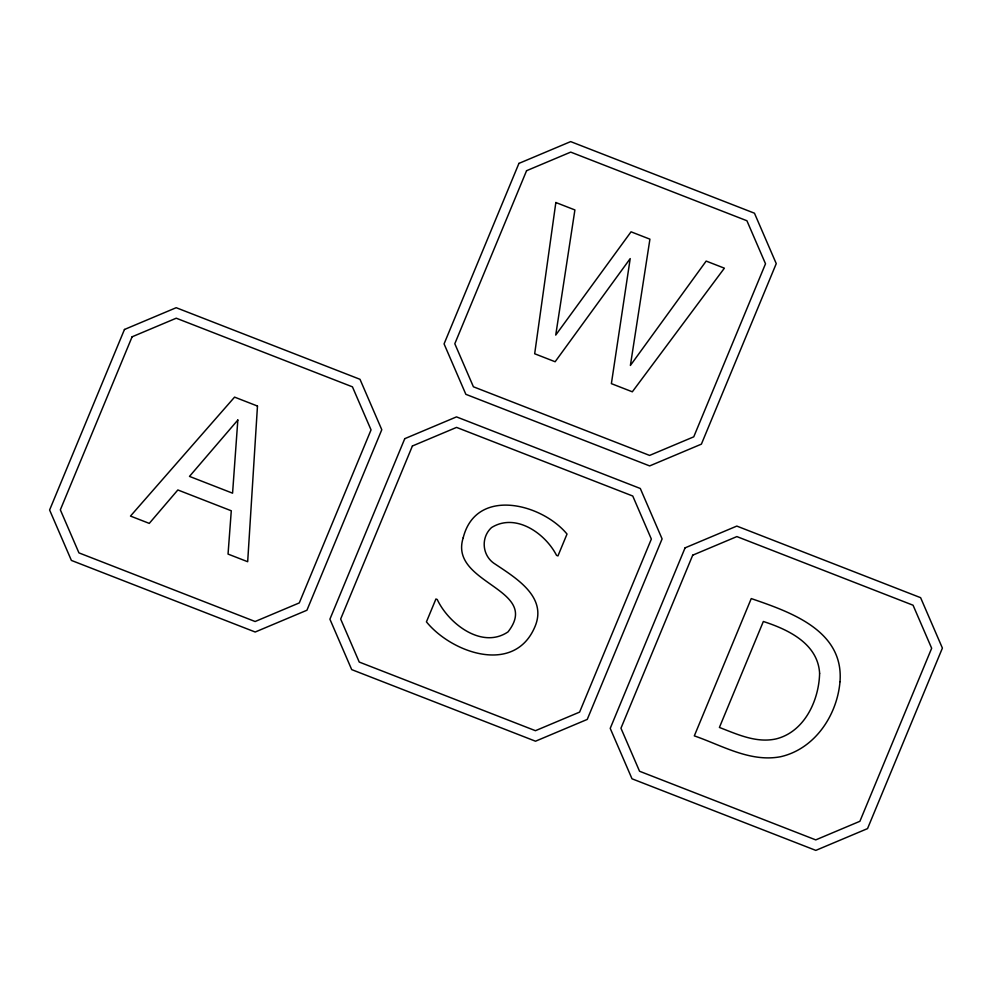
<?xml version="1.0" encoding="UTF-8"?>
<svg xmlns="http://www.w3.org/2000/svg" width="992" height="992" viewBox="0 0 992 992"><rect width="100%" height="100%" fill="white"/><g stroke="black" fill="none" stroke-linecap="round" stroke-linejoin="round"><path stroke-width="1.49" d="M257.474 406.05L247.678 561.72L228.048 554.082L231.285 510.781L177.853 489.961L149.271 523.392L130.485 516.076L234.571 397.122L257.474 406.05M237.832 420.038L232.574 493.185L189.484 476.396L237.832 420.038M819.615 673.345C818.946 700.476 804.475 731.873 776.054 738.916C756.388 743.281 737.341 734.34 719.411 727.446L763.344 621.488C788.045 629.486 817.916 643.548 819.615 673.345M840.001 681.665C837.136 715.319 814.804 748.985 780.555 756.735C750.138 762.501 721.99 745.401 694.313 735.878L751.254 598.573C790.14 611.952 844.018 630.329 840.001 681.665M463.214 537.738C448.384 584.028 542.054 588.442 508.003 631.904C481.889 649.549 448.558 623.621 437.236 599.503L435.922 598.994L426.436 621.86C451.385 652.587 513.348 674.907 534.366 628.023C548.477 597.544 516.572 578.448 495.293 564.175C482.298 556.376 480.302 537.862 491.524 527.583C515.555 512.542 545.24 533.262 556.537 555.359L557.95 555.917L567.015 534.056C541.682 503.403 476.048 486.799 463.214 537.738M555.842 202.517L534.676 353.76L555.136 361.745L630.205 258.59L611.382 383.644L632.326 391.803L724.383 268.175L706.168 261.082L630.391 365.453L649.921 239.171L631.048 231.818L555.731 335.085L574.901 209.944L555.842 202.517M124.459 329.48L49.6 510L71.387 560.418L255.192 632.016L306.925 610.241L381.784 429.722L359.997 379.304L176.192 307.706L124.459 329.48M132.097 336.809L60.338 509.838L78.938 552.879L255.13 621.513L299.286 602.913L371.045 429.883L352.445 386.843L176.254 318.209L132.097 336.809M404.761 438.675L329.902 619.182L351.701 669.612L535.506 741.21L587.239 719.423L662.098 538.904L640.299 488.486L456.494 416.888L404.761 438.675M518.928 163.395L444.069 343.902L465.856 394.32L649.661 465.918L701.394 444.143L776.252 263.624L754.466 213.206L570.66 141.608L518.928 163.395M412.399 445.991L340.653 619.033L359.24 662.061L535.444 730.695L579.601 712.107L651.347 539.065L632.76 496.025L456.556 427.403L412.399 445.991M526.566 170.711L454.807 343.74L473.407 386.781L649.599 455.415L693.755 436.827L765.514 263.785L746.914 220.745L570.722 152.111L526.566 170.711M685.075 547.857L610.216 728.376L632.003 778.794L815.808 850.392L867.541 828.605L942.4 648.098L920.613 597.68L736.808 526.082L685.075 547.857M692.714 555.173L620.955 728.215L639.555 771.255L815.746 839.889L859.903 821.289L931.662 648.26L913.062 605.219L736.87 536.585L692.714 555.173"/></g></svg>
